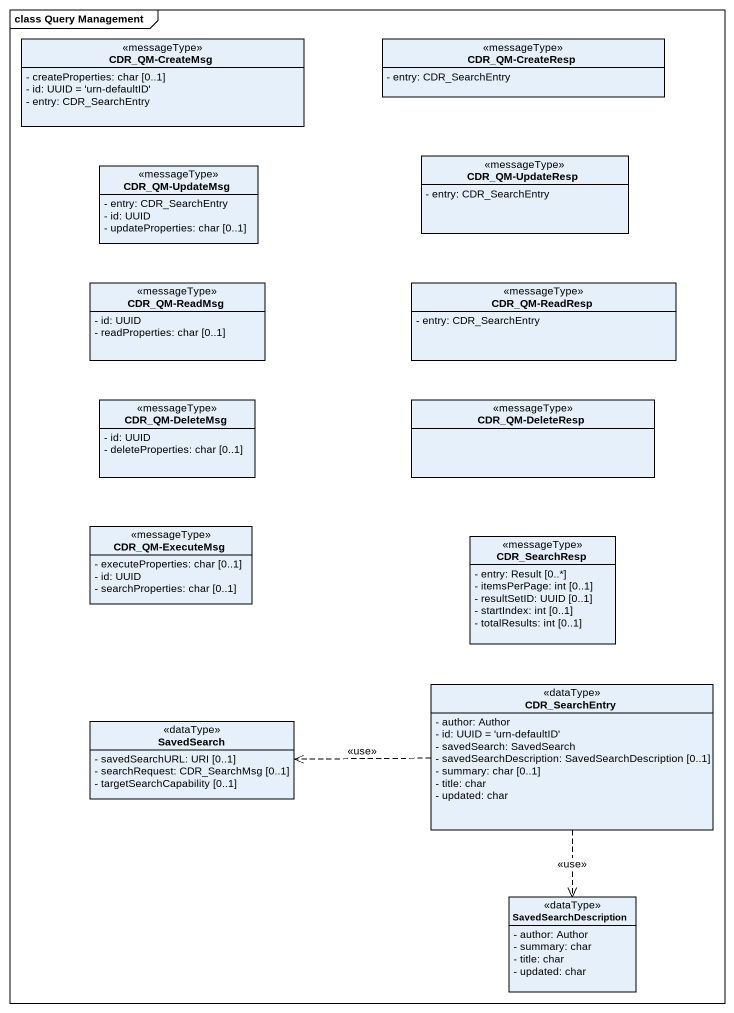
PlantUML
@startuml
mainframe class Query Management
hide circle
hide empty members
skinparam classAttributeIconSize 0
class "CDR_QM-CreateMsg" as CDR_QM_CreateMsg <<messageType>> {
  - createProperties: char [0..1]
  - id: UUID = 'urn-defaultID'
  - entry: CDR_SearchEntry
}
class "CDR_QM-CreateResp" as CDR_QM_CreateResp <<messageType>> {
  - entry: CDR_SearchEntry
}
class "CDR_QM-UpdateMsg" as CDR_QM_UpdateMsg <<messageType>> {
  - entry: CDR_SearchEntry
  - id: UUID
  - updateProperties: char [0..1]
}
class "CDR_QM-UpdateResp" as CDR_QM_UpdateResp <<messageType>> {
  - entry: CDR_SearchEntry
}
class "CDR_QM-ReadMsg" as CDR_QM_ReadMsg <<messageType>> {
  - id: UUID
  - readProperties: char [0..1]
}
class "CDR_QM-ReadResp" as CDR_QM_ReadResp <<messageType>> {
  - entry: CDR_SearchEntry
}
class "CDR_QM-DeleteMsg" as CDR_QM_DeleteMsg <<messageType>> {
  - id: UUID
  - deleteProperties: char [0..1]
}
class "CDR_QM-DeleteResp" as CDR_QM_DeleteResp <<messageType>>
class "CDR_QM-ExecuteMsg" as CDR_QM_ExecuteMsg <<messageType>> {
  - executeProperties: char [0..1]
  - id: UUID
  - searchProperties: char [0..1]
}
class CDR_SearchResp <<messageType>> {
  - entry: Result [0..*]
  - itemsPerPage: int [0..1]
  - resultSetID: UUID [0..1]
  - startIndex: int [0..1]
  - totalResults: int [0..1]
}
class CDR_SearchEntry <<dataType>> {
  - author: Author
  - id: UUID = 'urn-defaultID'
  - savedSearch: SavedSearch
  - savedSearchDescription: SavedSearchDescription [0..1]
  - summary: char [0..1]
  - title: char
  - updated: char
}
class SavedSearch <<dataType>> {
  - savedSearchURL: URI [0..1]
  - searchRequest: CDR_SearchMsg [0..1]
  - targetSearchCapability [0..1]
}
class SavedSearchDescription <<dataType>> {
  - author: Author
  - summary: char
  - title: char
  - updated: char
}
CDR_SearchEntry .left.> SavedSearch : <<use>>
CDR_SearchEntry ..> SavedSearchDescription : <<use>>
@enduml
